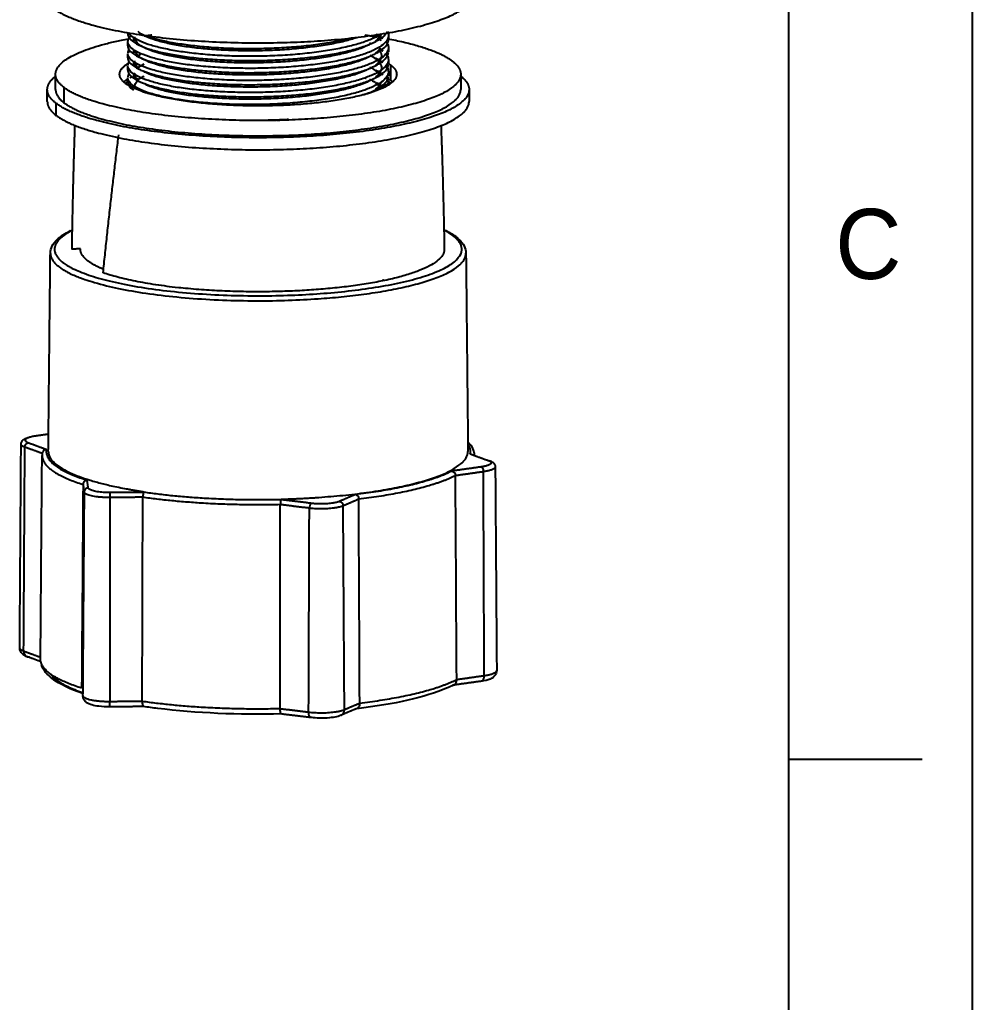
# Model space of a CAD drawing. Extents: x 10319 to 11160, y -16029 to -15435.
# Drawn here: x 11055.9 to 11159.7, y -15813.9 to -15706.9 of the extents above; entities that cross this region are included whole.
import ezdxf

# ---------------------------------------------------------------- set-up
doc = ezdxf.new("R2010")
doc.units = 0
doc.header["$MEASUREMENT"] = 0
doc.layers.get('0').update_dxf_attribs({"linetype": 'CONTINUOUS'})
doc.layers.add('FORM', color=7, linetype='CONTINUOUS')
doc.styles.get("Standard").update_dxf_attribs({"font": 'Gulim.ttf'})

msp = doc.modelspace()

# ---------------------------------------------------------------- linework, layer by layer
for points, knots in [([(11059.43, -15705.58), (11065.27, -15710), (11085.27, -15709.33), (11105.28, -15708.66), (11105.28, -15704.04)], [-81.681409, -81.681409, -81.681409, -44.652669, -44.652669, -7.623928, -7.623928, -7.623928]), ([(11059.86, -15717.31), (11065.59, -15721.64), (11085.21, -15720.98), (11104.83, -15720.32), (11104.83, -15715.79)], [-80.110613, -80.110613, -80.110613, -43.793964, -43.793964, -7.477314, -7.477314, -7.477314])]:
    msp.add_rational_spline(points, [1, 0.756997130583, 1, 0.756997130583, 1], degree=2, knots=knots)
for points, degree in [([(11067.66, -15708.4), (11067.66, -15708.35), (11067.66, -15708.3)], 2), ([(11095.93, -15708.17), (11096.01, -15708.31), (11096.04, -15708.45), (11096.04, -15708.59)], 3), ([(11096.04, -15708.59), (11096.04, -15708.83), (11096.04, -15709.06)], 2), ([(11103.92, -15712.81), (11103.92, -15712.9), (11103.92, -15712.99)], 2), ([(11058.88, -15715.79), (11058.88, -15715.13), (11058.88, -15714.48)], 2), ([(11104.83, -15714.48), (11104.83, -15715.13), (11104.83, -15715.79)], 2), ([(11104.49, -15732.3), (11104.6, -15743.1), (11104.71, -15753.9)], 2), ([(11055.87, -15775.29), (11055.95, -15764.23), (11056.02, -15753.17)], 2), ([(11104.72, -15752.9), (11105.14, -15753.33), (11105.39, -15753.82), (11105.4, -15754.34)], 3), ([(11107.68, -15755.59), (11107.76, -15766.68), (11107.84, -15777.76)], 2), ([(11058.18, -15776.82), (11057.45, -15776.55), (11056.72, -15776.28)], 2), ([(11106.18, -15778.94), (11104.61, -15779.16), (11103.04, -15779.38)], 2), ([(11069.38, -15781.7), (11067.53, -15781.72), (11065.68, -15781.73)], 2), ([(11092.6, -15781.92), (11091.74, -15782.28), (11090.88, -15782.65)], 2), ([(11092.6, -15781.92), (11092.57, -15781.93), (11092.54, -15781.94), (11092.5, -15781.94)], 3), ([(11087.62, -15782.9), (11086, -15782.71), (11084.37, -15782.51)], 2)]:
    msp.add_open_spline(points, degree=degree)
for points, knots in [([(11067.66, -15708.4), (11067.66, -15708.54), (11067.76, -15708.84), (11068.06, -15709.13), (11068.27, -15709.28)], [-4.654069, -4.654069, -4.654069, -4.654069, -2.48168, 0, 0, 0, 0]), ([(11067.67, -15709.19), (11067.68, -15709.04), (11067.78, -15708.83), (11067.98, -15708.62), (11068.03, -15708.57)], [-44.6702, -44.6702, -44.6702, -44.6702, -42.188523, -41.358735, -41.358735, -41.358735, -41.358735]), ([(11059.21, -15732.3), (11059.22, -15731.76), (11059.51, -15731.24), (11059.97, -15730.8), (11060.34, -15730.46), (11060.81, -15730.15), (11061.39, -15729.85)], [0.059427, 0.059427, 0.059427, 0.059427, 5.967967, 5.967967, 5.967967, 10.561749, 10.561749, 10.561749, 10.561749]), ([(11102.12, -15729.75), (11102.6, -15729.98), (11103.02, -15730.23), (11103.37, -15730.49), (11103.5, -15730.6), (11103.62, -15730.7), (11103.73, -15730.8), (11104.2, -15731.24), (11104.49, -15731.76), (11104.49, -15732.3)], [36.169942, 36.169942, 36.169942, 36.169942, 39.904998, 39.904998, 39.904998, 41.315819, 41.315819, 41.315819, 47.224359, 47.224359, 47.224359, 47.224359]), ([(11056.03, -15753.12), (11056.03, -15753.05), (11056.04, -15752.98), (11056.06, -15752.92), (11056.1, -15752.82), (11056.16, -15752.74), (11056.23, -15752.67), (11056.33, -15752.58), (11056.45, -15752.51), (11056.57, -15752.46), (11056.6, -15752.45), (11056.63, -15752.43), (11056.66, -15752.42)], [0.006015, 0.006015, 0.006015, 0.006015, 0.305898, 0.305898, 0.305898, 0.809952, 0.809952, 0.809952, 1.545331, 1.545331, 1.545331, 1.71399, 1.71399, 1.71399, 1.71399]), ([(11107.04, -15754.89), (11107.18, -15754.94), (11107.3, -15755), (11107.4, -15755.08), (11107.43, -15755.1), (11107.45, -15755.12), (11107.48, -15755.15), (11107.59, -15755.25), (11107.68, -15755.4), (11107.68, -15755.59)], [3.545057, 3.545057, 3.545057, 3.545057, 4.296781, 4.296781, 4.296781, 4.465995, 4.465995, 4.465995, 5.280646, 5.280646, 5.280646, 5.280646]), ([(11056.69, -15776.28), (11056.53, -15776.22), (11056.39, -15776.14), (11056.26, -15776.04), (11056.23, -15776.02), (11056.19, -15775.99), (11056.16, -15775.96), (11055.99, -15775.8), (11055.87, -15775.57), (11055.87, -15775.3)], [3.43875, 3.43875, 3.43875, 3.43875, 4.220816, 4.220816, 4.220816, 4.407379, 4.407379, 4.407379, 5.425574, 5.425574, 5.425574, 5.425574]), ([(11062.75, -15780.27), (11061.34, -15779.8), (11060.23, -15779.27), (11059.42, -15778.66), (11058.87, -15778.24), (11058.44, -15777.74), (11058.25, -15777.18)], [33.148012, 33.148012, 33.148012, 33.148012, 41.427725, 41.427725, 41.427725, 47.107141, 47.107141, 47.107141, 47.107141]), ([(11107.84, -15777.77), (11107.84, -15777.88), (11107.82, -15777.98), (11107.78, -15778.07), (11107.73, -15778.22), (11107.64, -15778.34), (11107.54, -15778.44), (11107.41, -15778.56), (11107.27, -15778.64), (11107.12, -15778.7), (11106.85, -15778.82), (11106.54, -15778.89), (11106.18, -15778.94)], [0, 0, 0, 0, 0.395334, 0.395334, 0.395334, 0.999978, 0.999978, 0.999978, 1.776864, 1.776864, 1.776864, 3.194632, 3.194632, 3.194632, 3.194632]), ([(11103.18, -15779.33), (11102.93, -15779.47), (11102.66, -15779.59), (11102.38, -15779.71), (11100.07, -15780.69), (11096.69, -15781.45), (11092.6, -15781.94)], [11.00264, 11.00264, 11.00264, 11.00264, 13.033345, 13.033345, 13.033345, 28.778994, 28.778994, 28.778994, 28.778994]), ([(11065.68, -15781.73), (11065.28, -15781.73), (11064.88, -15781.71), (11064.51, -15781.67), (11063.93, -15781.6), (11063.49, -15781.51), (11063.12, -15781.23), (11063.09, -15781.21), (11063.06, -15781.18), (11063.02, -15781.15), (11062.88, -15781.01), (11062.77, -15780.83), (11062.74, -15780.6)], [0.678158, 0.678158, 0.678158, 0.678158, 2.042915, 2.042915, 2.042915, 4.220816, 4.220816, 4.220816, 4.407379, 4.407379, 4.407379, 5.276415, 5.276415, 5.276415, 5.276415]), ([(11084.37, -15782.51), (11079.76, -15782.62), (11075.08, -15782.42), (11070.91, -15781.91), (11070.38, -15781.84), (11069.87, -15781.78), (11069.37, -15781.7)], [4.830921, 4.830921, 4.830921, 4.830921, 20.680223, 20.680223, 20.680223, 22.677007, 22.677007, 22.677007, 22.677007]), ([(11090.88, -15782.65), (11090.47, -15782.83), (11090, -15782.9), (11089.38, -15782.95), (11088.79, -15782.99), (11088.17, -15782.97), (11087.62, -15782.9)], [1.776864, 1.776864, 1.776864, 1.776864, 3.870337, 3.870337, 3.870337, 5.913252, 5.913252, 5.913252, 5.913252])]:
    msp.add_open_spline(points, degree=3, knots=knots)
at = {"lineweight": -3}
for points, knots in [([(11068.27, -15708.81), (11068.06, -15708.66), (11067.88, -15708.49), (11067.78, -15708.33), (11067.77, -15708.31)], [0, 0, 0, 0, 2.481681, 2.675883, 2.675883, 2.675883, 2.675883]), ([(11095.23, -15708.43), (11094.98, -15708.6), (11094.39, -15708.93), (11093.16, -15709.4), (11091.64, -15709.81), (11089.9, -15710.17), (11087.99, -15710.45), (11085.89, -15710.67), (11083.68, -15710.81), (11081.46, -15710.87), (11079.25, -15710.84), (11077.11, -15710.75), (11075.06, -15710.57), (11073.2, -15710.33), (11071.54, -15710.02), (11070.13, -15709.66), (11069.02, -15709.26), (11068.48, -15708.96), (11068.27, -15708.81)], [-39.656931, -39.656931, -39.656931, -39.656931, -37.225221, -34.743539, -32.261858, -29.780177, -27.298495, -24.816814, -22.335132, -19.853451, -17.37177, -14.890088, -12.408407, -9.926726, -7.445044, -4.963363, -2.481681, 0, 0, 0, 0]), ([(11069.43, -15708.6), (11069.22, -15708.49), (11068.99, -15708.35), (11068.82, -15708.2), (11068.78, -15708.17)], [-145.37351, -145.37351, -145.37351, -145.37351, -143.532971, -143.012756, -143.012756, -143.012756, -143.012756]), ([(11095.24, -15708.44), (11095.23, -15708.47), (11095.15, -15708.67), (11094.95, -15708.93), (11094.68, -15709.15), (11094.61, -15709.2)], [-91.293552, -91.293552, -91.293552, -91.293552, -90.904215, -88.511999, -87.769227, -87.769227, -87.769227, -87.769227]), ([(11094.66, -15709.23), (11094.88, -15709.12), (11095.36, -15708.83), (11095.76, -15708.47), (11095.91, -15708.21), (11095.95, -15708.14)], [-11.6422, -11.6422, -11.6422, -11.6422, -9.926733, -7.44505, -6.40562, -6.40562, -6.40562, -6.40562]), ([(11094.72, -15708.54), (11094.76, -15708.58), (11095, -15708.78), (11095.15, -15708.99), (11095.22, -15709.17)], [-2.902411, -2.902411, -2.902411, -2.902411, -2.392216, 0, 0, 0, 0]), ([(11068.27, -15710.13), (11068.05, -15709.98), (11067.76, -15709.69), (11067.66, -15709.39), (11067.66, -15709.25)], [-49.633556, -49.633556, -49.633556, -49.633556, -47.151878, -44.976728, -44.976728, -44.976728, -44.976728]), ([(11096.04, -15708.66), (11096.02, -15708.84), (11095.88, -15709.2), (11095.32, -15709.72), (11094.44, -15710.22), (11093.23, -15710.69), (11091.73, -15711.11), (11090.03, -15711.46), (11088.11, -15711.75), (11086, -15711.97), (11083.78, -15712.12), (11081.55, -15712.18), (11079.35, -15712.16), (11077.16, -15712.07), (11075.09, -15711.89), (11073.21, -15711.65), (11071.57, -15711.34), (11070.15, -15710.98), (11069.03, -15710.58), (11068.5, -15710.29), (11068.29, -15710.14)], [-44.670309, -44.670309, -44.670309, -44.670309, -42.188625, -39.706941, -37.225257, -34.743573, -32.26189, -29.780206, -27.298522, -24.816838, -22.335154, -19.853471, -17.371787, -14.890103, -12.408419, -9.926735, -7.445051, -4.963368, -2.481684, -0.093812, -0.093812, -0.093812, -0.093812]), ([(11069.43, -15709.91), (11069.3, -15709.85), (11068.94, -15709.64), (11068.52, -15709.27), (11068.41, -15708.94), (11068.42, -15708.76), (11068.43, -15708.74)], [-51.384225, -51.384225, -51.384225, -51.384225, -50.23654, -47.844324, -45.452107, -45.076618, -45.076618, -45.076618, -45.076618]), ([(11068.74, -15709.56), (11068.84, -15709.61), (11069.26, -15709.81), (11070.14, -15710.13), (11071.54, -15710.49), (11073.19, -15710.79), (11075.06, -15711.04), (11077.11, -15711.21), (11079.27, -15711.31), (11081.46, -15711.33), (11083.69, -15711.27), (11085.9, -15711.13), (11088.01, -15710.91), (11089.92, -15710.63), (11091.66, -15710.28), (11093.17, -15709.86), (11094.12, -15709.5), (11094.56, -15709.28), (11094.66, -15709.23)], [-48.058166, -48.058166, -48.058166, -48.058166, -47.151981, -44.670298, -42.188615, -39.706931, -37.225248, -34.743565, -32.261882, -29.780199, -27.298515, -24.816832, -22.335149, -19.853466, -17.371782, -14.890099, -12.408416, -11.6422, -11.6422, -11.6422, -11.6422]), ([(11093.97, -15709.59), (11093.69, -15709.73), (11093.02, -15710.02), (11091.74, -15710.42), (11090.15, -15710.79), (11088.35, -15711.09), (11086.38, -15711.33), (11084.3, -15711.49), (11082.16, -15711.57), (11080.01, -15711.58), (11077.9, -15711.51), (11075.9, -15711.36), (11074.05, -15711.14), (11072.39, -15710.86), (11070.98, -15710.52), (11070.04, -15710.2), (11069.6, -15710), (11069.46, -15709.93)], [-85.858649, -85.858649, -85.858649, -85.858649, -83.727566, -81.33535, -78.943134, -76.550918, -74.158702, -71.766485, -69.374269, -66.982053, -64.589837, -62.197621, -59.805405, -57.413188, -55.020972, -52.628756, -51.466725, -51.466725, -51.466725, -51.466725]), ([(11092.59, -15708.83), (11092.18, -15708.97), (11091.26, -15709.23), (11089.64, -15709.57), (11087.79, -15709.85), (11085.78, -15710.07), (11083.68, -15710.21), (11081.52, -15710.27), (11079.38, -15710.25), (11077.3, -15710.15), (11075.34, -15709.99), (11073.54, -15709.75), (11071.95, -15709.45), (11070.62, -15709.1), (11069.91, -15708.83), (11069.61, -15708.69), (11069.6, -15708.68)], [-176.888119, -176.888119, -176.888119, -176.888119, -174.631781, -172.239565, -169.847349, -167.455133, -165.062916, -162.6707, -160.278484, -157.886268, -155.494052, -153.101836, -150.709619, -148.317403, -145.925187, -145.859176, -145.859176, -145.859176, -145.859176]), ([(11069.68, -15708.64), (11069.85, -15708.7), (11070.44, -15708.89), (11071.62, -15709.19), (11073.3, -15709.49), (11075.17, -15709.73), (11077.23, -15709.91), (11079.42, -15710), (11081.65, -15710.01), (11083.86, -15709.95), (11086.03, -15709.81), (11088.12, -15709.58), (11089.99, -15709.3), (11091.09, -15709.07), (11091.59, -15708.96)], [-45.766649, -45.766649, -45.766649, -45.766649, -44.670251, -42.18857, -39.70689, -37.225209, -34.743529, -32.261848, -29.780167, -27.298487, -24.816806, -22.335126, -19.853445, -17.562054, -17.562054, -17.562054, -17.562054]), ([(11094.66, -15710.55), (11094.82, -15710.47), (11095.25, -15710.22), (11095.78, -15709.79), (11096.01, -15709.37), (11096.04, -15709.13), (11096.04, -15709.06)], [-8.578511, -8.578511, -8.578511, -8.578511, -7.348666, -4.89911, -2.449555, -1.548429, -1.548429, -1.548429, -1.548429]), ([(11095.78, -15709.25), (11095.81, -15709.28), (11095.89, -15709.39), (11095.94, -15709.5), (11095.97, -15709.57)], [-1.482164, -1.482164, -1.482164, -1.482164, -1.026795, 0, 0, 0, 0]), ([(11067.66, -15709.72), (11067.66, -15709.86), (11067.76, -15710.16), (11068.06, -15710.44), (11068.27, -15710.59)], [-4.643396, -4.643396, -4.643396, -4.643396, -2.481685, 0, 0, 0, 0]), ([(11068.27, -15711.44), (11068.06, -15711.29), (11067.76, -15711), (11067.66, -15710.71), (11067.66, -15710.57)], [-49.633684, -49.633684, -49.633684, -49.633684, -47.152, -44.996369, -44.996369, -44.996369, -44.996369]), ([(11096.04, -15709.91), (11096.04, -15709.98), (11096.01, -15710.22), (11095.78, -15710.64), (11095.15, -15711.15), (11094.21, -15711.64), (11092.98, -15712.08), (11091.47, -15712.48), (11089.75, -15712.82), (11087.83, -15713.1), (11085.75, -15713.31), (11083.6, -15713.44), (11081.42, -15713.5), (11079.23, -15713.48), (11077.07, -15713.38), (11075.03, -15713.2), (11073.2, -15712.96), (11071.56, -15712.66), (11070.14, -15712.29), (11069.01, -15711.88), (11068.48, -15711.59), (11068.27, -15711.44)], [-44.991169, -44.991169, -44.991169, -44.991169, -44.092005, -41.642449, -39.192893, -36.743337, -34.293781, -31.844226, -29.39467, -26.945114, -24.495558, -22.046002, -19.596446, -17.146891, -14.697335, -12.247779, -9.798223, -7.348667, -4.899112, -2.449556, 0, 0, 0, 0]), ([(11069.43, -15711.23), (11069.38, -15711.2), (11069.07, -15711.04), (11068.63, -15710.72), (11068.46, -15710.41), (11068.43, -15710.26)], [42.612107, 42.612107, 42.612107, 42.612107, 43.059891, 45.452107, 47.835618, 47.835618, 47.835618, 47.835618]), ([(11068.71, -15710.86), (11068.73, -15710.84), (11068.83, -15710.75), (11068.95, -15710.66), (11069.06, -15710.59)], [145.59412, 145.59412, 145.59412, 145.59412, 145.925187, 147.101162, 147.101162, 147.101162, 147.101162]), ([(11068.74, -15710.88), (11068.84, -15710.93), (11069.25, -15711.12), (11070.14, -15711.44), (11071.56, -15711.81), (11073.21, -15712.11), (11075.03, -15712.35), (11077.05, -15712.52), (11079.21, -15712.63), (11081.4, -15712.65), (11083.59, -15712.59), (11085.73, -15712.46), (11087.81, -15712.25), (11089.73, -15711.98), (11091.46, -15711.64), (11092.97, -15711.24), (11094, -15710.86), (11094.51, -15710.63), (11094.66, -15710.55)], [-44.97115, -44.97115, -44.97115, -44.97115, -44.091994, -41.642439, -39.192884, -36.743328, -34.293773, -31.844218, -29.394663, -26.945107, -24.495552, -22.045997, -19.596442, -17.146887, -14.697331, -12.247776, -9.798221, -8.578511, -8.578511, -8.578511, -8.578511]), ([(11094.01, -15710.72), (11094.18, -15710.81), (11094.61, -15711.06), (11095.1, -15711.49), (11095.34, -15712.01), (11095.23, -15712.54), (11094.91, -15712.91), (11094.67, -15713.1), (11094.63, -15713.13)], [182.894685, 182.894685, 182.894685, 182.894685, 184.200646, 186.592862, 188.985078, 191.377294, 193.769511, 194.154607, 194.154607, 194.154607, 194.154607]), ([(11095.14, -15709.97), (11095.09, -15710.05), (11094.95, -15710.23), (11094.75, -15710.41), (11094.61, -15710.51)], [3.679755, 3.679755, 3.679755, 3.679755, 4.784432, 6.229092, 6.229092, 6.229092, 6.229092]), ([(11095.01, -15710.14), (11095.06, -15710.2), (11095.23, -15710.44), (11095.34, -15710.85), (11095.15, -15711.35), (11094.82, -15711.67), (11094.63, -15711.82)], [92.438957, 92.438957, 92.438957, 92.438957, 93.296431, 95.688647, 98.080863, 100.167377, 100.167377, 100.167377, 100.167377]), ([(11094.66, -15711.86), (11094.89, -15711.75), (11095.36, -15711.46), (11095.87, -15711), (11096.02, -15710.63), (11096.04, -15710.45)], [-11.655982, -11.655982, -11.655982, -11.655982, -9.926735, -7.445051, -4.963367, -4.963367, -4.963367, -4.963367]), ([(11095.78, -15710.57), (11095.83, -15710.63), (11095.98, -15710.85), (11096.04, -15711.07), (11096.04, -15711.23)], [-48.031619, -48.031619, -48.031619, -48.031619, -47.15201, -45.036312, -45.036312, -45.036312, -45.036312]), ([(11067.66, -15711.03), (11067.66, -15711.17), (11067.76, -15711.47), (11068.05, -15711.76), (11068.27, -15711.91)], [-4.654853, -4.654853, -4.654853, -4.654853, -2.48168, 0, 0, 0, 0]), ([(11068.79, -15712.13), (11068.64, -15711.99), (11068.44, -15711.74), (11068.41, -15711.48), (11068.43, -15711.36)], [138.928704, 138.928704, 138.928704, 138.928704, 141.140755, 142.954831, 142.954831, 142.954831, 142.954831]), ([(11068.7, -15712.19), (11068.83, -15712.06), (11069.06, -15711.89), (11069.35, -15711.73), (11069.43, -15711.69)], [239.540674, 239.540674, 239.540674, 239.540674, 241.613834, 242.305829, 242.305829, 242.305829, 242.305829]), ([(11093.95, -15710.91), (11093.77, -15711), (11093.23, -15711.25), (11092.16, -15711.62), (11090.64, -15712), (11088.9, -15712.33), (11086.97, -15712.58), (11084.92, -15712.77), (11082.79, -15712.87), (11080.63, -15712.9), (11078.51, -15712.85), (11076.47, -15712.73), (11074.57, -15712.53), (11072.86, -15712.26), (11071.37, -15711.94), (11070.23, -15711.59), (11069.66, -15711.34), (11069.43, -15711.23)], [8.183175, 8.183175, 8.183175, 8.183175, 9.568865, 11.961081, 14.353297, 16.745513, 19.137729, 21.529946, 23.922162, 26.314378, 28.706594, 31.09881, 33.491027, 35.883243, 38.275459, 40.667675, 42.612107, 42.612107, 42.612107, 42.612107]), ([(11094.67, -15713.18), (11094.89, -15713.06), (11095.37, -15712.78), (11095.88, -15712.3), (11096.02, -15711.94), (11096.04, -15711.76)], [-11.671915, -11.671915, -11.671915, -11.671915, -9.926727, -7.445045, -4.963364, -4.963364, -4.963364, -4.963364]), ([(11068.27, -15712.76), (11068.06, -15712.61), (11067.76, -15712.32), (11067.66, -15712.02), (11067.66, -15711.88)], [-49.633647, -49.633647, -49.633647, -49.633647, -47.151965, -44.990243, -44.990243, -44.990243, -44.990243]), ([(11067.66, -15712.35), (11067.66, -15712.49), (11067.76, -15712.79), (11068.06, -15713.08), (11068.27, -15713.22)], [-4.643721, -4.643721, -4.643721, -4.643721, -2.481685, 0, 0, 0, 0]), ([(11068.78, -15713.43), (11068.68, -15713.34), (11068.47, -15713.1), (11068.4, -15712.85), (11068.42, -15712.69), (11068.43, -15712.69)], [232.970958, 232.970958, 232.970958, 232.970958, 234.437186, 236.829402, 236.920333, 236.920333, 236.920333, 236.920333]), ([(11068.74, -15712.19), (11068.84, -15712.24), (11069.26, -15712.44), (11070.15, -15712.76), (11071.54, -15713.12), (11073.19, -15713.43), (11075.06, -15713.67), (11077.12, -15713.84), (11079.28, -15713.94), (11081.47, -15713.96), (11083.7, -15713.9), (11085.91, -15713.76), (11088.02, -15713.54), (11089.94, -15713.26), (11091.67, -15712.9), (11093.18, -15712.49), (11094.13, -15712.13), (11094.56, -15711.91), (11094.66, -15711.86)], [-48.069968, -48.069968, -48.069968, -48.069968, -47.151991, -44.670307, -42.188623, -39.70694, -37.225256, -34.743572, -32.261888, -29.780205, -27.298521, -24.816837, -22.335154, -19.85347, -17.371786, -14.890102, -12.408419, -11.655982, -11.655982, -11.655982, -11.655982]), ([(11093.64, -15712.38), (11093.31, -15712.53), (11092.54, -15712.82), (11091.11, -15713.21), (11089.43, -15713.55), (11087.55, -15713.83), (11085.53, -15714.04), (11083.42, -15714.17), (11081.27, -15714.22), (11079.13, -15714.19), (11077.06, -15714.09), (11075.11, -15713.91), (11073.34, -15713.66), (11071.78, -15713.36), (11070.48, -15713), (11069.77, -15712.71), (11069.46, -15712.56), (11069.43, -15712.54)], [102.948604, 102.948604, 102.948604, 102.948604, 105.257512, 107.649728, 110.041944, 112.43416, 114.826377, 117.218593, 119.610809, 122.003025, 124.395241, 126.787458, 129.179674, 131.57189, 133.964106, 136.356322, 136.624729, 136.624729, 136.624729, 136.624729]), ([(11093.98, -15712.02), (11094.07, -15712.06), (11094.45, -15712.27), (11094.9, -15712.61), (11095.12, -15712.9), (11095.18, -15713.03)], [276.795385, 276.795385, 276.795385, 276.795385, 277.497077, 279.889293, 281.608727, 281.608727, 281.608727, 281.608727]), ([(11095.78, -15711.88), (11095.83, -15711.95), (11095.98, -15712.16), (11096.04, -15712.38), (11096.04, -15712.54)], [-48.027341, -48.027341, -48.027341, -48.027341, -47.151953, -45.018316, -45.018316, -45.018316, -45.018316]), ([(11068.27, -15714.07), (11068.06, -15713.92), (11067.76, -15713.63), (11067.66, -15713.34), (11067.66, -15713.2)], [0, 0, 0, 0, 2.481681, 4.650018, 4.650018, 4.650018, 4.650018]), ([(11067.82, -15714.06), (11067.84, -15714.04), (11067.9, -15713.97), (11067.96, -15713.9), (11068.01, -15713.85)], [-42.599678, -42.599678, -42.599678, -42.599678, -42.188518, -41.487552, -41.487552, -41.487552, -41.487552]), ([(11068.51, -15714.42), (11068.46, -15714.33), (11068.38, -15714.09), (11068.49, -15713.7), (11068.89, -15713.31), (11069.27, -15713.09), (11069.43, -15713.01)], [328.736075, 328.736075, 328.736075, 328.736075, 330.125833, 332.518049, 334.910265, 336.293025, 336.293025, 336.293025, 336.293025]), ([(11068.74, -15713.51), (11068.85, -15713.56), (11069.07, -15713.66), (11069.32, -15713.77), (11069.45, -15713.82)], [-48.070641, -48.070641, -48.070641, -48.070641, -47.151955, -46.270788, -46.270788, -46.270788, -46.270788]), ([(11069.49, -15713.83), (11069.71, -15713.92), (11070.36, -15714.13), (11071.62, -15714.45), (11073.3, -15714.76), (11075.16, -15715), (11077.22, -15715.17), (11079.41, -15715.26), (11081.63, -15715.28), (11083.85, -15715.21), (11086.02, -15715.07), (11088.11, -15714.85), (11090.02, -15714.56), (11091.74, -15714.2), (11093.22, -15713.79), (11094.13, -15713.44), (11094.56, -15713.23), (11094.64, -15713.19)], [-46.179902, -46.179902, -46.179902, -46.179902, -44.670273, -42.188591, -39.706909, -37.225227, -34.743546, -32.261864, -29.780182, -27.2985, -24.816818, -22.335136, -19.853455, -17.371773, -14.890091, -12.408409, -11.732498, -11.732498, -11.732498, -11.732498]), ([(11093.96, -15713.54), (11093.65, -15713.7), (11092.93, -15714), (11091.56, -15714.42), (11089.94, -15714.78), (11088.12, -15715.07), (11086.14, -15715.3), (11084.05, -15715.45), (11081.9, -15715.53), (11079.75, -15715.52), (11077.66, -15715.44), (11075.67, -15715.28), (11073.84, -15715.06), (11072.21, -15714.77), (11070.83, -15714.42), (11070.03, -15714.14), (11069.66, -15713.97), (11069.61, -15713.95)], [196.161727, 196.161727, 196.161727, 196.161727, 198.553943, 200.946159, 203.338375, 205.730591, 208.122808, 210.515024, 212.90724, 215.299456, 217.691672, 220.083889, 222.476105, 224.868321, 227.260537, 229.652753, 230.12441, 230.12441, 230.12441, 230.12441]), ([(11095.25, -15713.66), (11095.25, -15713.67), (11095.19, -15713.86), (11095.02, -15714.13), (11094.73, -15714.37), (11094.62, -15714.45)], [284.486411, 284.486411, 284.486411, 284.486411, 284.673725, 287.065942, 288.171572, 288.171572, 288.171572, 288.171572]), ([(11094.65, -15713.75), (11094.68, -15713.77), (11094.92, -15713.97), (11095.09, -15714.16), (11095.18, -15714.34)], [372.818338, 372.818338, 372.818338, 372.818338, 373.185724, 375.57794, 375.57794, 375.57794, 375.57794]), ([(11094.66, -15714.5), (11094.88, -15714.38), (11095.36, -15714.09), (11095.87, -15713.63), (11096.02, -15713.26), (11096.04, -15713.08)], [-11.665205, -11.665205, -11.665205, -11.665205, -9.926735, -7.445052, -4.963368, -4.963368, -4.963368, -4.963368]), ([(11095.78, -15713.2), (11095.83, -15713.26), (11095.88, -15713.34), (11095.93, -15713.42), (11095.93, -15713.43)], [-48.021366, -48.021366, -48.021366, -48.021366, -47.151991, -46.938672, -46.938672, -46.938672, -46.938672]), ([(11067.79, -15714.06), (11067.79, -15714.07), (11067.89, -15714.23), (11068.05, -15714.39), (11068.27, -15714.54)], [-2.553343, -2.553343, -2.553343, -2.553343, -2.48168, 0, 0, 0, 0]), ([(11093.32, -15715.05), (11093.7, -15714.92), (11094.16, -15714.74), (11094.55, -15714.55), (11094.64, -15714.5)], [-14.555946, -14.555946, -14.555946, -14.555946, -12.408419, -11.711012, -11.711012, -11.711012, -11.711012]), ([(11058.78, -15753.68), (11058.74, -15753.68), (11058.71, -15753.69), (11058.67, -15753.7), (11058.62, -15753.71), (11058.57, -15753.74), (11058.53, -15753.77), (11058.49, -15753.79), (11058.45, -15753.83), (11058.42, -15753.87), (11058.39, -15753.91), (11058.37, -15753.95), (11058.35, -15754), (11058.34, -15754.04), (11058.33, -15754.09), (11058.33, -15754.14)], [-0.8012683, -0.8012683, -0.8012683, -0.8012683, -0.6722082, -0.6722082, -0.6722082, -0.4973625, -0.4973625, -0.4973625, -0.3295684, -0.3295684, -0.3295684, -0.1648828, -0.1648828, -0.1648828, 0, 0, 0, 0]), ([(11102.99, -15756.04), (11103.02, -15756.05), (11103.05, -15756.06), (11103.07, -15756.08), (11103.11, -15756.1), (11103.15, -15756.12), (11103.18, -15756.16), (11103.21, -15756.19), (11103.24, -15756.23), (11103.27, -15756.27), (11103.29, -15756.31), (11103.31, -15756.36), (11103.32, -15756.41), (11103.33, -15756.45), (11103.34, -15756.5), (11103.34, -15756.55)], [0.0059786, 0.0059786, 0.0059786, 0.0059786, 0.1350386, 0.1350386, 0.1350386, 0.3098843, 0.3098843, 0.3098843, 0.4776785, 0.4776785, 0.4776785, 0.6423641, 0.6423641, 0.6423641, 0.8072468, 0.8072468, 0.8072468, 0.8072468]), ([(11063.22, -15757.03), (11063.18, -15757.04), (11063.14, -15757.04), (11063.11, -15757.06), (11063.06, -15757.07), (11063.01, -15757.1), (11062.97, -15757.13), (11062.93, -15757.16), (11062.9, -15757.19), (11062.87, -15757.23), (11062.84, -15757.27), (11062.82, -15757.32), (11062.8, -15757.36), (11062.78, -15757.41), (11062.77, -15757.46), (11062.77, -15757.5)], [0.0059786, 0.0059786, 0.0059786, 0.0059786, 0.1350386, 0.1350386, 0.1350386, 0.3098843, 0.3098843, 0.3098843, 0.4776785, 0.4776785, 0.4776785, 0.6423641, 0.6423641, 0.6423641, 0.8072468, 0.8072468, 0.8072468, 0.8072468]), ([(11069.38, -15758.4), (11069.36, -15758.42), (11069.35, -15758.45), (11069.34, -15758.49), (11069.33, -15758.53), (11069.32, -15758.57), (11069.31, -15758.61), (11069.3, -15758.66), (11069.29, -15758.7), (11069.29, -15758.75), (11069.28, -15758.8), (11069.28, -15758.85), (11069.28, -15758.9)], [-0.6722082, -0.6722082, -0.6722082, -0.6722082, -0.4973625, -0.4973625, -0.4973625, -0.3295684, -0.3295684, -0.3295684, -0.1648828, -0.1648828, -0.1648828, 0, 0, 0, 0]), ([(11092.48, -15758.6), (11092.5, -15758.61), (11092.53, -15758.62), (11092.56, -15758.63), (11092.59, -15758.65), (11092.63, -15758.68), (11092.66, -15758.72), (11092.69, -15758.75), (11092.72, -15758.79), (11092.74, -15758.83), (11092.76, -15758.87), (11092.78, -15758.92), (11092.79, -15758.97), (11092.8, -15759.02), (11092.81, -15759.07), (11092.81, -15759.11)], [-0.8012683, -0.8012683, -0.8012683, -0.8012683, -0.6722082, -0.6722082, -0.6722082, -0.4973625, -0.4973625, -0.4973625, -0.3295684, -0.3295684, -0.3295684, -0.1648828, -0.1648828, -0.1648828, 0, 0, 0, 0]), ([(11084.33, -15759.2), (11084.32, -15759.22), (11084.31, -15759.26), (11084.3, -15759.29), (11084.29, -15759.33), (11084.29, -15759.37), (11084.28, -15759.41), (11084.27, -15759.46), (11084.27, -15759.51), (11084.27, -15759.56), (11084.26, -15759.6), (11084.26, -15759.65), (11084.26, -15759.7)], [0.1350386, 0.1350386, 0.1350386, 0.1350386, 0.3098843, 0.3098843, 0.3098843, 0.4776785, 0.4776785, 0.4776785, 0.6423641, 0.6423641, 0.6423641, 0.8072468, 0.8072468, 0.8072468, 0.8072468]), ([(11103.23, -15779.31), (11103.28, -15779.28), (11103.33, -15779.23), (11103.37, -15779.17), (11103.4, -15779.12), (11103.43, -15779.05), (11103.45, -15778.98), (11103.47, -15778.91), (11103.48, -15778.83), (11103.48, -15778.75)], [0.536103, 0.536103, 0.536103, 0.536103, 0.8186049, 0.8186049, 0.8186049, 1.0961202, 1.0961202, 1.0961202, 1.3679792, 1.3679792, 1.3679792, 1.3679792]), ([(11069.22, -15781.12), (11069.22, -15781.19), (11069.22, -15781.27), (11069.23, -15781.34), (11069.23, -15781.41), (11069.24, -15781.47), (11069.26, -15781.53), (11069.27, -15781.58), (11069.29, -15781.62), (11069.31, -15781.65)], [0.0059714, 0.0059714, 0.0059714, 0.0059714, 0.2778304, 0.2778304, 0.2778304, 0.5553457, 0.5553457, 0.5553457, 0.8378475, 0.8378475, 0.8378475, 0.8378475]), ([(11092.91, -15781.32), (11092.91, -15781.4), (11092.9, -15781.48), (11092.89, -15781.55), (11092.87, -15781.62), (11092.84, -15781.69), (11092.8, -15781.74), (11092.77, -15781.8), (11092.72, -15781.84), (11092.67, -15781.88)], [0.0059714, 0.0059714, 0.0059714, 0.0059714, 0.2778304, 0.2778304, 0.2778304, 0.5553457, 0.5553457, 0.5553457, 0.8378475, 0.8378475, 0.8378475, 0.8378475]), ([(11084.32, -15782.45), (11084.3, -15782.43), (11084.29, -15782.38), (11084.28, -15782.33), (11084.27, -15782.28), (11084.26, -15782.21), (11084.26, -15782.14), (11084.25, -15782.08), (11084.25, -15782), (11084.25, -15781.92)], [0.536103, 0.536103, 0.536103, 0.536103, 0.8186049, 0.8186049, 0.8186049, 1.0961202, 1.0961202, 1.0961202, 1.3679792, 1.3679792, 1.3679792, 1.3679792])]:
    msp.add_open_spline(points, degree=3, knots=knots, dxfattribs=at)
for points, weights in [([(11069.42, -15708.64), (11069.84, -15708.58), (11070.27, -15708.52)], [0.893588097852, 0.89627403714, 0.899438074064]), ([(11093.49, -15708.53), (11094.15, -15708.62), (11094.79, -15708.73)], [0.878520476093, 0.878365598117, 0.879305485547]), ([(11095.06, -15708.77), (11095.25, -15708.8), (11095.44, -15708.84)], [0.879764492062, 0.88012557019, 0.880589638014]), ([(11095.97, -15708.94), (11101.07, -15709.9), (11102.98, -15711.35)], [0.882143753253, 0.899543649447, 1]), ([(11067.7, -15710.34), (11067.82, -15710.32), (11067.95, -15710.3)], [0.886913853354, 0.887498138318, 0.888122990985]), ([(11095.03, -15710.18), (11095.24, -15710.21), (11095.44, -15710.25)], [0.878948984198, 0.879168934197, 0.879496290883]), ([(11095.98, -15710.34), (11096.01, -15710.34), (11096.04, -15710.35)], [0.880567560639, 0.880637789127, 0.880710401401]), ([(11066.76, -15712.81), (11066.76, -15712.18), (11067.74, -15711.59)], [1, 0.93637380598, 0.906066498895]), ([(11096.08, -15711.66), (11096.2, -15711.74), (11096.3, -15711.81)], [0.983749196402, 0.991583058852, 1]), ([(11096.3, -15711.81), (11096.94, -15712.3), (11096.94, -15712.81)], [1, 0.989271405171, 1]), ([(11060.72, -15714.27), (11059.78, -15713.55), (11059.78, -15712.81)], [1, 0.989271405171, 1]), ([(11067.41, -15713.81), (11066.76, -15713.32), (11066.76, -15712.81)], [1, 0.989271405171, 1]), ([(11095.02, -15712.79), (11095.11, -15712.83), (11095.2, -15712.87)], [0.934616472753, 0.937488056614, 0.940506580984]), ([(11067.21, -15713.64), (11067.4, -15713.47), (11067.66, -15713.3)], [0.928383181009, 0.917111614089, 0.908386888897]), ([(11067.41, -15713.81), (11067.52, -15713.69), (11067.67, -15713.57)], [0.939194147557, 0.93000264206, 0.922203062798]), ([(11067.92, -15713.15), (11068, -15713.11), (11068.08, -15713.07)], [0.901132558814, 0.899144327667, 0.897330748115]), ([(11069.6, -15713.93), (11069.64, -15713.91), (11069.69, -15713.9)], [0.881895255317, 0.881594234618, 0.881319890908]), ([(11095.82, -15713.17), (11096.09, -15713.32), (11096.3, -15713.48)], [0.967848719622, 0.982691520632, 1]), ([(11095.95, -15713.5), (11096.15, -15713.66), (11096.29, -15713.81)], [1, 0.996551323435, 0.99531978159]), ([(11096.3, -15713.48), (11096.41, -15713.56), (11096.49, -15713.64)], [1, 0.998203661086, 0.997008861059]), ([(11059.86, -15715.99), (11058.88, -15715.25), (11058.88, -15714.48)], [1, 0.989271405171, 1]), ([(11059.78, -15714.48), (11059.78, -15715.22), (11060.72, -15715.93)], [1, 0.989271405171, 1]), ([(11094.89, -15714.22), (11095.05, -15714.3), (11095.2, -15714.37)], [0.940881881278, 0.946924669952, 0.953552796137]), ([(11061.58, -15731.33), (11061.69, -15724.71), (11061.9, -15718.39)], [0.884536252669, 0.876648376503, 0.870768661825]), ([(11064.96, -15734.44), (11065.76, -15726.72), (11066.66, -15719.42)], [0.885204992467, 0.875321584899, 0.868524332197]), ([(11061.57, -15731.88), (11061.57, -15731.88), (11061.57, -15731.87)], [1, 0.999612762128, 0.999227044781]), ([(11065.02, -15734.07), (11062.41, -15733.02), (11062.49, -15731.82)], [0.989003761138, 0.959528592137, 1]), ([(11088.4, -15737.27), (11104.59, -15736.15), (11104.49, -15732.29)], [1, 0.763689956758, 0.908695921878]), ([(11057.55, -15752.24), (11055.62, -15752.51), (11056.82, -15752.95)], [1, 0.707106781187, 1]), ([(11056.43, -15753.44), (11056, -15753.29), (11056.03, -15753.1)], [1, 0.889619846093, 0.862435734934]), ([(11056.43, -15753.44), (11056.44, -15753.01), (11056.82, -15752.95)], [1, 0.709570736536, 1]), ([(11104.71, -15753.16), (11105.02, -15753.66), (11104.92, -15754.16)], [0.977031252926, 0.984031295487, 1]), ([(11058.33, -15754.14), (11058.31, -15754.25), (11058.31, -15754.35)], [1, 0.999803515447, 1]), ([(11058.31, -15754.35), (11058.31, -15756.09), (11062.77, -15757.5)], [1, 0.951398161916, 1]), ([(11058.79, -15753.68), (11058.41, -15755.53), (11063.22, -15757.03)], [1, 0.943135436436, 1]), ([(11088.46, -15758.91), (11104.75, -15757.79), (11104.71, -15753.9)], [1, 0.802121488813, 1]), ([(11106.89, -15754.88), (11108.08, -15755.32), (11106.16, -15755.59)], [1, 0.707106781187, 1]), ([(11106.16, -15755.59), (11106.39, -15755.68), (11106.39, -15756.12)], [1, 0.709570736537, 1]), ([(11107.68, -15755.59), (11107.69, -15755.94), (11106.39, -15756.12)], [0.865365119082, 0.811962675422, 1]), ([(11102.98, -15756.04), (11099.7, -15757.74), (11092.47, -15758.6)], [1, 0.943135436436, 1]), ([(11103.34, -15756.55), (11100.01, -15758.25), (11092.81, -15759.11)], [1, 0.945106627571, 1]), ([(11063.34, -15757.88), (11062.89, -15757.89), (11062.89, -15758.33)], [1, 0.709570736536, 1]), ([(11065.69, -15758.93), (11063.19, -15758.94), (11062.9, -15758.38)], [1, 0.724296869463, 0.967637617755]), ([(11065.68, -15758.39), (11063.41, -15758.4), (11063.34, -15757.88)], [1, 0.707106781187, 1]), ([(11065.68, -15758.39), (11065.69, -15758.49), (11065.69, -15758.93)], [1, 0.709570736537, 1]), ([(11084.26, -15759.7), (11076.16, -15759.89), (11069.28, -15758.9)], [1, 0.945106627571, 1]), ([(11084.35, -15759.16), (11076.26, -15759.36), (11069.41, -15758.36)], [1, 0.943135436436, 1]), ([(11084.35, -15759.11), (11086.44, -15759.05), (11088.46, -15758.91)], [0.965745543225, 0.978580838188, 1]), ([(11087.64, -15759.56), (11087.43, -15759.65), (11087.43, -15760.09)], [1, 0.709570736536, 1]), ([(11091.11, -15759.84), (11089.82, -15760.38), (11087.43, -15760.09)], [1, 0.707106781187, 1]), ([(11090.71, -15759.35), (11089.64, -15759.81), (11087.64, -15759.56)], [1, 0.707106781187, 1]), ([(11090.71, -15759.35), (11091.11, -15759.4), (11091.11, -15759.84)], [1, 0.709570736536, 1]), ([(11055.89, -15775.37), (11055.96, -15775.51), (11056.3, -15775.64)], [0.879648954854, 0.915372537357, 1]), ([(11062.62, -15779.7), (11058.17, -15778.29), (11058.14, -15776.55)], [1, 0.949093502656, 0.993313191926]), ([(11106.48, -15778.32), (11107.82, -15778.13), (11107.84, -15777.77)], [1, 0.814232950508, 0.864110801343]), ([(11092.91, -15781.32), (11100.14, -15780.45), (11103.48, -15778.75)], [1, 0.945515141595, 1]), ([(11062.73, -15780.5), (11062.82, -15781.16), (11065.69, -15781.14)], [1, 0.707106781187, 1]), ([(11065.68, -15781.7), (11065.69, -15781.58), (11065.69, -15781.14)], [0.872114689623, 0.801416653937, 1]), ([(11069.22, -15781.11), (11076.13, -15782.1), (11084.25, -15781.91)], [1, 0.945515077098, 1]), ([(11087.35, -15782.3), (11089.89, -15782.61), (11091.25, -15782.03)], [1, 0.707106781187, 1]), ([(11090.91, -15782.64), (11091.25, -15782.46), (11091.25, -15782.03)], [0.869161782775, 0.805743390454, 1])]:
    msp.add_rational_spline(points, weights, degree=2, dxfattribs=at)
for points, degree in [([(11094.67, -15708.43), (11094.97, -15708.58), (11095.23, -15708.75), (11095.44, -15708.91)], 3), ([(11067.66, -15709.72), (11067.66, -15709.49), (11067.66, -15709.25)], 2), ([(11068.27, -15708.81), (11068.27, -15709.04), (11068.27, -15709.28)], 2), ([(11068.27, -15709.28), (11068.4, -15709.37), (11068.56, -15709.47), (11068.74, -15709.56)], 3), ([(11068.62, -15709.48), (11068.66, -15709.46), (11068.7, -15709.43), (11068.74, -15709.41)], 3), ([(11093.98, -15709.39), (11094.03, -15709.42), (11094.09, -15709.44), (11094.14, -15709.47)], 3), ([(11095.97, -15709.57), (11096.02, -15709.69), (11096.04, -15709.8), (11096.04, -15709.91)], 3), ([(11067.66, -15711.03), (11067.66, -15710.8), (11067.66, -15710.57)], 2), ([(11067.67, -15710.5), (11067.68, -15710.36), (11067.74, -15710.22), (11067.85, -15710.08)], 3), ([(11068.27, -15710.13), (11068.27, -15710.36), (11068.27, -15710.59)], 2), ([(11068.27, -15710.59), (11068.4, -15710.69), (11068.56, -15710.78), (11068.74, -15710.88)], 3), ([(11068.61, -15710.79), (11068.65, -15710.77), (11068.7, -15710.75), (11068.74, -15710.73)], 3), ([(11095.12, -15710), (11095.24, -15710.08), (11095.34, -15710.15), (11095.44, -15710.23)], 3), ([(11096.04, -15709.91), (11096.04, -15710.14), (11096.04, -15710.38)], 2), ([(11067.67, -15711.82), (11067.68, -15711.69), (11067.73, -15711.55), (11067.83, -15711.42)], 3), ([(11096.04, -15711.31), (11096.02, -15711.49), (11095.86, -15711.86), (11095.28, -15712.38), (11094.39, -15712.88), (11093.17, -15713.34), (11091.66, -15713.76), (11089.93, -15714.11), (11088, -15714.4), (11085.94, -15714.61), (11083.75, -15714.75), (11081.52, -15714.81), (11079.31, -15714.79), (11077.14, -15714.7), (11075.11, -15714.52), (11073.24, -15714.28), (11071.58, -15713.98), (11070.15, -15713.61), (11069.02, -15713.2), (11068.48, -15712.91), (11068.27, -15712.76)], 3), ([(11068.27, -15711.44), (11068.27, -15711.68), (11068.27, -15711.91)], 2), ([(11068.74, -15712.04), (11068.97, -15711.92), (11069.2, -15711.81), (11069.43, -15711.69)], 3), ([(11094.66, -15711.05), (11094.97, -15711.21), (11095.23, -15711.38), (11095.44, -15711.54)], 3), ([(11096.04, -15711.23), (11096.04, -15711.46), (11096.04, -15711.69)], 2), ([(11096.04, -15711.69), (11096.04, -15711.67), (11096.04, -15711.65), (11096.04, -15711.64)], 3), ([(11096.3, -15713.48), (11096.3, -15712.65), (11096.3, -15711.81)], 2), ([(11059.78, -15714.48), (11059.78, -15713.64), (11059.78, -15712.81)], 2), ([(11067.66, -15712.35), (11067.66, -15712.12), (11067.66, -15711.88)], 2), ([(11067.67, -15713.14), (11067.68, -15713.01), (11067.73, -15712.88), (11067.82, -15712.75)], 3), ([(11068.27, -15711.91), (11068.4, -15712), (11068.56, -15712.1), (11068.74, -15712.19)], 3), ([(11096.04, -15712.62), (11096.02, -15712.8), (11095.87, -15713.16), (11095.3, -15713.68), (11094.4, -15714.18), (11093.17, -15714.65), (11091.66, -15715.07), (11089.92, -15715.43), (11088.01, -15715.71), (11085.9, -15715.93), (11083.69, -15716.07), (11081.46, -15716.13), (11079.26, -15716.11), (11077.12, -15716.01), (11075.06, -15715.83), (11073.2, -15715.59), (11071.54, -15715.28), (11070.14, -15714.92), (11069.02, -15714.52), (11068.48, -15714.22), (11068.27, -15714.07)], 3), ([(11068.27, -15712.76), (11068.27, -15712.99), (11068.27, -15713.22)], 2), ([(11068.61, -15712.11), (11068.65, -15712.09), (11068.7, -15712.07), (11068.74, -15712.04)], 3), ([(11068.81, -15712.22), (11068.78, -15712.21), (11068.76, -15712.2), (11068.74, -15712.19)], 3), ([(11070.08, -15712.83), (11070.15, -15712.81), (11070.22, -15712.79), (11070.29, -15712.77)], 3), ([(11072.74, -15712.21), (11072.95, -15712.18), (11073.16, -15712.14), (11073.37, -15712.11)], 3), ([(11088.74, -15712.12), (11088.98, -15712.15), (11089.22, -15712.19), (11089.46, -15712.23)], 3), ([(11092.15, -15712.79), (11092.24, -15712.81), (11092.33, -15712.83), (11092.41, -15712.86)], 3), ([(11094.67, -15712.37), (11094.97, -15712.53), (11095.23, -15712.69), (11095.44, -15712.86)], 3), ([(11096.04, -15713.01), (11096.04, -15712.92), (11096.03, -15712.84), (11096, -15712.76)], 3), ([(11096.04, -15712.54), (11096.04, -15712.77), (11096.04, -15713.01)], 2), ([(11067.66, -15713.67), (11067.66, -15713.44), (11067.66, -15713.22)], 2), ([(11067.66, -15713.67), (11067.66, -15713.77), (11067.69, -15713.88), (11067.75, -15713.99)], 3), ([(11068.27, -15713.22), (11068.4, -15713.32), (11068.56, -15713.41), (11068.74, -15713.51)], 3), ([(11068.6, -15713.43), (11068.65, -15713.41), (11068.69, -15713.38), (11068.74, -15713.36)], 3), ([(11093.51, -15713.2), (11093.55, -15713.21), (11093.59, -15713.23), (11093.63, -15713.24)], 3), ([(11093.97, -15713.33), (11094.21, -15713.46), (11094.42, -15713.58), (11094.6, -15713.71)], 3), ([(11094.67, -15713.18), (11094.66, -15713.18), (11094.65, -15713.18), (11094.64, -15713.19)], 3), ([(11094.7, -15713.71), (11094.99, -15713.86), (11095.24, -15714.02), (11095.44, -15714.17)], 3), ([(11095.93, -15713.89), (11095.55, -15714.11), (11095.18, -15714.34)], 2), ([(11096.01, -15714.09), (11095.99, -15714.02), (11095.96, -15713.96), (11095.93, -15713.89)], 3), ([(11095.96, -15713.49), (11096.02, -15713.61), (11096.04, -15713.74), (11096.04, -15713.86)], 3), ([(11096.04, -15713.86), (11096.04, -15713.89), (11096.04, -15713.93)], 2), ([(11103.92, -15713.08), (11103.92, -15713.78), (11103.92, -15714.48)], 2), ([(11060.72, -15715.93), (11060.72, -15715.1), (11060.72, -15714.27)], 2), ([(11068.27, -15714.07), (11068.27, -15714.19), (11068.27, -15714.31)], 2), ([(11094.66, -15714.49), (11094.65, -15714.5), (11094.65, -15714.5), (11094.64, -15714.5)], 3), ([(11096.04, -15713.98), (11096.04, -15714.01), (11096.04, -15714.04)], 2), ([(11059.86, -15717.31), (11059.86, -15716.65), (11059.86, -15715.99)], 2), ([(11083.89, -15717.83), (11084.32, -15717.81), (11084.74, -15717.78), (11085.16, -15717.75)], 3), ([(11061.57, -15731.86), (11061.57, -15731.68), (11061.58, -15731.51), (11061.58, -15731.33)], 3), ([(11062.49, -15731.82), (11062.03, -15731.85), (11061.57, -15731.88)], 2), ([(11058.99, -15753.9), (11059.1, -15743.1), (11059.21, -15732.3)], 2), ([(11064.75, -15733.94), (11064.89, -15733.93), (11065.04, -15733.92)], 2), ([(11095.59, -15735.27), (11095.49, -15735.26), (11095.39, -15735.25)], 2), ([(11059.03, -15752.03), (11058.29, -15752.13), (11057.55, -15752.24)], 2), ([(11056.3, -15775.64), (11056.37, -15764.54), (11056.43, -15753.44)], 2), ([(11058.33, -15754.14), (11057.38, -15753.79), (11056.43, -15753.44)], 2), ([(11056.82, -15752.95), (11057.8, -15753.31), (11058.79, -15753.68)], 2), ([(11058.14, -15776.52), (11058.22, -15765.43), (11058.31, -15754.34)], 2), ([(11104.92, -15754.16), (11105.9, -15754.52), (11106.89, -15754.88)], 2), ([(11106.16, -15755.59), (11104.57, -15755.82), (11102.98, -15756.04)], 2), ([(11106.39, -15756.12), (11104.87, -15756.34), (11103.34, -15756.55)], 2), ([(11103.48, -15778.75), (11103.44, -15771.35), (11103.39, -15763.95), (11103.34, -15756.55)], 3), ([(11106.48, -15778.32), (11106.44, -15767.22), (11106.39, -15756.12)], 2), ([(11062.77, -15757.5), (11062.72, -15764.9), (11062.67, -15772.3), (11062.62, -15779.7)], 3), ([(11062.77, -15757.5), (11062.83, -15757.92), (11062.89, -15758.33)], 2), ([(11063.34, -15757.88), (11063.28, -15757.46), (11063.22, -15757.03)], 2), ([(11062.89, -15758.33), (11062.81, -15769.41), (11062.73, -15780.5)], 2), ([(11069.41, -15758.36), (11067.54, -15758.37), (11065.68, -15758.39)], 2), ([(11069.28, -15758.9), (11067.49, -15758.91), (11065.69, -15758.93)], 2), ([(11065.69, -15758.93), (11065.69, -15770.03), (11065.69, -15781.14)], 2), ([(11069.22, -15781.11), (11069.24, -15773.71), (11069.26, -15766.3), (11069.28, -15758.9)], 3), ([(11092.47, -15758.6), (11091.59, -15758.97), (11090.71, -15759.35)], 2), ([(11084.25, -15781.91), (11084.25, -15774.51), (11084.26, -15767.11), (11084.26, -15759.7)], 3), ([(11087.43, -15760.09), (11085.85, -15759.9), (11084.26, -15759.7)], 2), ([(11087.64, -15759.56), (11086, -15759.36), (11084.35, -15759.16)], 2), ([(11092.81, -15759.11), (11091.96, -15759.48), (11091.11, -15759.84)], 2), ([(11091.25, -15782.03), (11091.18, -15770.93), (11091.11, -15759.84)], 2), ([(11092.91, -15781.32), (11092.88, -15773.92), (11092.84, -15766.51), (11092.81, -15759.11)], 3), ([(11087.35, -15782.3), (11087.39, -15771.19), (11087.43, -15760.09)], 2), ([(11056.3, -15775.64), (11057.23, -15775.98), (11058.15, -15776.32)], 2), ([(11103.48, -15778.75), (11104.98, -15778.54), (11106.48, -15778.32)], 2), ([(11065.69, -15781.14), (11067.45, -15781.12), (11069.22, -15781.11)], 2), ([(11091.25, -15782.03), (11092.08, -15781.67), (11092.91, -15781.32)], 2), ([(11084.25, -15781.92), (11085.8, -15782.11), (11087.35, -15782.3)], 2)]:
    msp.add_open_spline(points, degree=degree, dxfattribs=at)
for points, weights in [([(11059.78, -15712.81), (11059.78, -15710.42), (11067.9, -15708.9)], [1, 0.849910280215, 0.885225152887]), ([(11102.98, -15711.35), (11103.92, -15712.07), (11103.92, -15712.81)], [1, 0.989271405171, 1]), ([(11058.88, -15714.48), (11058.88, -15713.73), (11059.8, -15713.01)], [1, 0.949576880285, 0.92007936534]), ([(11103.85, -15712.96), (11104.83, -15713.7), (11104.83, -15714.48)], [1, 0.989271405171, 1]), ([(11058.88, -15715.79), (11058.88, -15716.57), (11059.86, -15717.31)], [1, 0.989271405171, 1]), ([(11101.77, -15718.41), (11102.01, -15724.96), (11102.13, -15731.88)], [0.869858013957, 0.876270508532, 0.885204992467]), ([(11059.22, -15778.14), (11060.02, -15779.24), (11062.71, -15780.17)], [0.975032096644, 0.962008605711, 0.99201352135])]:
    msp.add_rational_spline(points, weights, degree=2)
for points, weights, knots in [([(11103.92, -15712.81), (11103.92, -15717.16), (11085.08, -15717.8), (11066.23, -15718.43), (11060.72, -15714.27)], [1, 0.756997130583, 1, 0.756997130583, 1], [-69.784934, -69.784934, -69.784934, -34.892467, -34.892467, 0, 0, 0]), ([(11096.94, -15712.81), (11096.94, -15715.78), (11084.06, -15716.22), (11071.17, -15716.65), (11067.41, -15713.81)], [1, 0.756997130583, 1, 0.756997130583, 1], [4.911569, 4.911569, 4.911569, 28.766623, 28.766623, 52.621677, 52.621677, 52.621677]), ([(11104.83, -15714.48), (11104.83, -15719), (11085.21, -15719.67), (11065.59, -15720.33), (11059.86, -15715.99)], [1, 0.756997130583, 1, 0.756997130583, 1], [-72.633298, -72.633298, -72.633298, -36.316649, -36.316649, 0, 0, 0]), ([(11060.72, -15715.93), (11066.23, -15720.1), (11085.08, -15719.46), (11103.92, -15718.83), (11103.92, -15714.48)], [1, 0.756997130583, 1, 0.756997130583, 1], [-76.96902, -76.96902, -76.96902, -42.076553, -42.076553, -7.184086, -7.184086, -7.184086]), ([(11085.16, -15717.75), (11084.58, -15717.78), (11084, -15717.8), (11082.94, -15717.84), (11081.86, -15717.84)], [0.972596222665, 0.985423774544, 1, 0.973562225838, 0.952877107226], [26.682914, 26.682914, 26.682914, 28.079659, 28.079659, 30.613019, 30.613019, 30.613019]), ([(11061.61, -15729.81), (11058.22, -15731.53), (11060.61, -15733.34), (11067.03, -15738.19), (11088.27, -15736.73), (11109.51, -15735.27), (11103.09, -15730.42), (11102.69, -15730.11), (11102.13, -15729.82)], [0.854625110241, 0.866081347675, 1, 0.707106781187, 1, 0.707106781187, 1, 0.974751708181, 0.95385637641], [-133.742083, -133.742083, -133.742083, -116.054359, -116.054359, -77.369573, -77.369573, -38.684786, -38.684786, -35.350039, -35.350039, -35.350039]), ([(11102.13, -15731.88), (11102.14, -15735.32), (11087.71, -15736.31), (11073.29, -15737.31), (11064.96, -15734.44)], [1, 0.802761208259, 1, 0.802761208259, 1], [-57.530305, -57.530305, -57.530305, -28.765152, -28.765152, 0, 0, 0]), ([(11059.21, -15732.33), (11059.22, -15733.09), (11060.18, -15733.81), (11066.72, -15738.76), (11088.4, -15737.27)], [0.908102980463, 0.942932372916, 1, 0.707106781187, 1], [-47.165242, -47.165242, -47.165242, -39.474072, -39.474072, 0, 0, 0]), ([(11058.99, -15753.9), (11058.96, -15756.53), (11068.2, -15758.1), (11068.79, -15758.21), (11069.42, -15758.3)], [1, 0.893106335222, 1, 0.992362194493, 0.985815867571], [112.082213, 112.082213, 112.082213, 135.762947, 135.762947, 137.454992, 137.454992, 137.454992]), ([(11056.3, -15775.64), (11056.3, -15775.95), (11056.49, -15776.14), (11056.68, -15776.33), (11056.95, -15776.29)], [1, 0.923210217113, 1, 0.923210217113, 1], [0, 0, 0, 0.66855, 0.66855, 1.3371, 1.3371, 1.3371]), ([(11106.25, -15778.92), (11106.31, -15778.88), (11106.36, -15778.81), (11106.48, -15778.63), (11106.48, -15778.32)], [0.962195495079, 0.966366182641, 1, 0.923210217113, 1], [0.3757259, 0.3757259, 0.3757259, 0.6685498, 0.6685498, 1.3370995, 1.3370995, 1.3370995]), ([(11087.72, -15782.89), (11087.57, -15782.95), (11087.46, -15782.78), (11087.35, -15782.61), (11087.35, -15782.3)], [1, 0.923210217113, 1, 0.923210217113, 1], [0, 0, 0, 0.66855, 0.66855, 1.3371, 1.3371, 1.3371])]:
    msp.add_rational_spline(points, weights, degree=2, knots=knots, dxfattribs=at)
at = {"layer": 'FORM', "color": 7, "linetype": 'Continuous'}
for p, q in [((11159.66, -16029.33), (11159.66, -15434.62)), ((11139.63, -15454.65), (11139.63, -16009.31)), ((11139.64, -15787.44), (11154.19, -15787.44))]:
    msp.add_line(p, q, dxfattribs=at)

# ---------------------------------------------------------------- texts
at = {"layer": 'FORM', "insert": (11148.33, -15731.35), "char_height": 7.63, "attachment_point": 5}
msp.add_mtext_dynamic_manual_height_columns('C', width=10.0119, gutter_width=12.51, heights=[0], dxfattribs=at)

doc.saveas('drawing.dxf')
